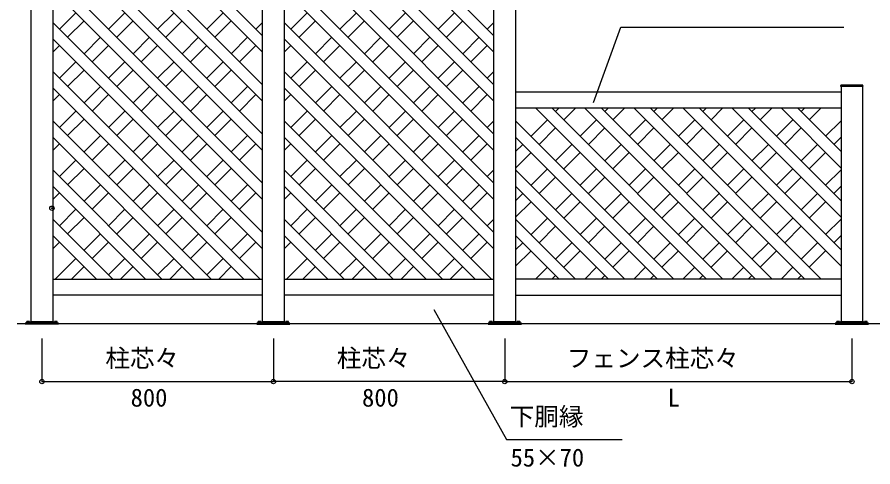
# Model space of a CAD drawing. Units: millimetres, scale not verified. Extents: x -4375 to 4375, y -6499 to 6470.
# Drawn here: x -347 to 2611, y -244 to 1309 of the extents above; entities that cross this region are included whole.
import ezdxf
from ezdxf.enums import TextEntityAlignment as Align

# ---------------------------------------------------------------- set-up
doc = ezdxf.new("R2010")
doc.units = ezdxf.units.MM
doc.header["$LTSCALE"] = 30
doc.header["$PDMODE"] = 32
doc.header["$PDSIZE"] = 15
for name, color, linetype in [('0-2_YKK_13', 4, 'Continuous'), ('0-3_YKK_A1', 4, 'Continuous'), ('0-4_YKK_D', 6, 'Continuous')]:
    doc.layers.add(name, color=color, linetype=linetype)
doc.styles.add('ＭＳ ゴシック', font='')
doc.styles.get('ＭＳ ゴシック').set_extended_font_data('MS Gothic')

msp = doc.modelspace()

# ---------------------------------------------------------------- linework, layer by layer
at = {"layer": '0-2_YKK_13'}
for p, q in [((-204, 253.03), (-319, 253.03)), ((-313.5, 258.33), (-314.12, 257.97)), ((-314.12, 254.83), (-314.12, 257.97)), ((-304.88, 254.83), (-314.12, 254.83)), ((-305.5, 258.33), (-313.5, 258.33)), ((-307, 254.83), (-312, 254.83)), ((-311.81, 254.83), (-311.81, 257.97)), ((-307.19, 254.83), (-307.19, 257.97)), ((-305.5, 258.33), (-304.88, 257.97)), ((-304.88, 254.83), (-304.88, 257.97)), ((-302.43, 255.98), (-303.67, 253.83)), ((-223.78, 257.83), (-299.22, 257.83)), ((-220.57, 255.98), (-219.33, 253.83)), ((-217.5, 258.33), (-218.12, 257.97)), ((-218.12, 254.83), (-218.12, 257.97)), ((-208.88, 254.83), (-218.12, 254.83)), ((-209.5, 258.33), (-217.5, 258.33)), ((-211, 254.83), (-216, 254.83)), ((-215.81, 254.83), (-215.81, 257.97)), ((-211.19, 254.83), (-211.19, 257.97)), ((-209.5, 258.33), (-208.88, 257.97)), ((-208.88, 254.83), (-208.88, 257.97)), ((-204, 249.83), (-204, 253.03)), ((596, 253), (481, 253)), ((486.5, 258.3), (485.88, 257.94)), ((485.88, 254.8), (485.88, 257.94)), ((495.12, 254.8), (485.88, 254.8)), ((494.5, 258.3), (486.5, 258.3)), ((493, 254.8), (488, 254.8)), ((488.19, 254.8), (488.19, 257.94)), ((492.81, 254.8), (492.81, 257.94)), ((494.5, 258.3), (495.12, 257.94)), ((495.12, 254.8), (495.12, 257.94)), ((497.57, 255.95), (496.33, 253.8)), ((576.22, 257.8), (500.78, 257.8)), ((579.43, 255.95), (580.67, 253.8)), ((582.5, 258.3), (581.88, 257.94)), ((581.88, 254.8), (581.88, 257.94)), ((591.12, 254.8), (581.88, 254.8)), ((590.5, 258.3), (582.5, 258.3)), ((589, 254.8), (584, 254.8)), ((584.19, 254.8), (584.19, 257.94)), ((588.81, 254.8), (588.81, 257.94)), ((590.5, 258.3), (591.12, 257.94)), ((591.12, 254.8), (591.12, 257.94)), ((596, 249.8), (596, 253)), ((1396, 253), (1281, 253)), ((1286.5, 258.3), (1285.88, 257.94)), ((1285.88, 254.8), (1285.88, 257.94)), ((1295.12, 254.8), (1285.88, 254.8)), ((1294.5, 258.3), (1286.5, 258.3)), ((1293, 254.8), (1288, 254.8)), ((1288.19, 254.8), (1288.19, 257.94)), ((1292.81, 254.8), (1292.81, 257.94)), ((1294.5, 258.3), (1295.12, 257.94)), ((1295.12, 254.8), (1295.12, 257.94)), ((1297.57, 255.95), (1296.33, 253.8)), ((1376.22, 257.8), (1300.78, 257.8)), ((1379.43, 255.95), (1380.67, 253.8)), ((1382.5, 258.3), (1381.88, 257.94)), ((1381.88, 254.8), (1381.88, 257.94)), ((1391.12, 254.8), (1381.88, 254.8)), ((1390.5, 258.3), (1382.5, 258.3)), ((1389, 254.8), (1384, 254.8)), ((1384.19, 254.8), (1384.19, 257.94)), ((1388.81, 254.8), (1388.81, 257.94)), ((1390.5, 258.3), (1391.12, 257.94)), ((1391.12, 254.8), (1391.12, 257.94)), ((1396, 249.8), (1396, 253)), ((2596, 253), (2481, 253)), ((2486.5, 258.3), (2485.88, 257.94)), ((2485.88, 254.8), (2485.88, 257.94)), ((2495.12, 254.8), (2485.88, 254.8)), ((2494.5, 258.3), (2486.5, 258.3)), ((2493, 254.8), (2488, 254.8)), ((2488.19, 254.8), (2488.19, 257.94)), ((2492.81, 254.8), (2492.81, 257.94)), ((2494.5, 258.3), (2495.12, 257.94)), ((2495.12, 254.8), (2495.12, 257.94)), ((2497.57, 255.95), (2496.33, 253.8)), ((2576.22, 257.8), (2500.78, 257.8)), ((2579.43, 255.95), (2580.67, 253.8)), ((2582.5, 258.3), (2581.88, 257.94)), ((2581.88, 254.8), (2581.88, 257.94)), ((2591.12, 254.8), (2581.88, 254.8)), ((2590.5, 258.3), (2582.5, 258.3)), ((2589, 254.8), (2584, 254.8)), ((2584.19, 254.8), (2584.19, 257.94)), ((2588.81, 254.8), (2588.81, 257.94)), ((2590.5, 258.3), (2591.12, 257.94)), ((2591.12, 254.8), (2591.12, 257.94)), ((2596, 249.8), (2596, 253))]:
    msp.add_line(p, q, dxfattribs=at)
for points in [[(-319, 253.03), (-319, 249.83), (-204, 249.83)], [(481, 253), (481, 249.8), (596, 249.8)], [(1281, 253), (1281, 249.8), (1396, 249.8)], [(2481, 253), (2481, 249.8), (2596, 249.8)]]:
    msp.add_lwpolyline(points, dxfattribs=at)
for points in [[(-303.5, 253.83), (-315.5, 253.83), (-315.5, 253.03), (-303.5, 253.03)], [(-305.12, 254.83), (-305.12, 253.83), (-313.88, 253.83), (-313.88, 254.83)], [(-207.5, 253.83), (-219.5, 253.83), (-219.5, 253.03), (-207.5, 253.03)], [(-209.12, 254.83), (-209.12, 253.83), (-217.88, 253.83), (-217.88, 254.83)], [(496.5, 253.8), (484.5, 253.8), (484.5, 253), (496.5, 253)], [(494.88, 254.8), (494.88, 253.8), (486.12, 253.8), (486.12, 254.8)], [(592.5, 253.8), (580.5, 253.8), (580.5, 253), (592.5, 253)], [(590.88, 254.8), (590.88, 253.8), (582.12, 253.8), (582.12, 254.8)], [(1296.5, 253.8), (1284.5, 253.8), (1284.5, 253), (1296.5, 253)], [(1294.88, 254.8), (1294.88, 253.8), (1286.12, 253.8), (1286.12, 254.8)], [(1392.5, 253.8), (1380.5, 253.8), (1380.5, 253), (1392.5, 253)], [(1390.88, 254.8), (1390.88, 253.8), (1382.12, 253.8), (1382.12, 254.8)], [(2496.5, 253.8), (2484.5, 253.8), (2484.5, 253), (2496.5, 253)], [(2494.88, 254.8), (2494.88, 253.8), (2486.12, 253.8), (2486.12, 254.8)], [(2592.5, 253.8), (2580.5, 253.8), (2580.5, 253), (2592.5, 253)], [(2590.88, 254.8), (2590.88, 253.8), (2582.12, 253.8), (2582.12, 254.8)]]:
    msp.add_lwpolyline(points, close=True, dxfattribs=at)
for centre, radius, start, end in [((-312.96, 256.28), 2.04, 55.61575, 124.38425), ((-309.5, 250.68), 7.64, 72.41205, 107.58795), ((-306.04, 256.28), 2.04, 55.61575, 124.38425), ((-299.22, 254.13), 3.7, 90, 149.99999), ((-223.78, 254.13), 3.7, 30.00001, 90), ((-216.96, 256.28), 2.04, 55.61575, 124.38425), ((-213.5, 250.68), 7.64, 72.41205, 107.58795), ((-210.04, 256.28), 2.04, 55.61575, 124.38425), ((487.04, 256.26), 2.04, 55.61575, 124.38425), ((490.5, 250.66), 7.64, 72.41205, 107.58795), ((493.96, 256.26), 2.04, 55.61575, 124.38425), ((500.78, 254.1), 3.7, 90, 149.99999), ((576.22, 254.1), 3.7, 30.00001, 90), ((583.04, 256.26), 2.04, 55.61575, 124.38425), ((586.5, 250.66), 7.64, 72.41205, 107.58795), ((589.96, 256.26), 2.04, 55.61575, 124.38425), ((1287.04, 256.26), 2.04, 55.61575, 124.38425), ((1290.5, 250.66), 7.64, 72.41205, 107.58795), ((1293.96, 256.26), 2.04, 55.61575, 124.38425), ((1300.78, 254.1), 3.7, 90, 149.99999), ((1376.22, 254.1), 3.7, 30.00001, 90), ((1383.04, 256.26), 2.04, 55.61575, 124.38425), ((1386.5, 250.66), 7.64, 72.41205, 107.58795), ((1389.96, 256.26), 2.04, 55.61575, 124.38425), ((2487.04, 256.26), 2.04, 55.61575, 124.38425), ((2490.5, 250.66), 7.64, 72.41205, 107.58795), ((2493.96, 256.26), 2.04, 55.61575, 124.38425), ((2500.78, 254.1), 3.7, 90, 149.99999), ((2576.22, 254.1), 3.7, 30.00001, 90), ((2583.04, 256.26), 2.04, 55.61575, 124.38425), ((2586.5, 250.66), 7.64, 72.41205, 107.58795), ((2589.96, 256.26), 2.04, 55.61575, 124.38425)]:
    msp.add_arc(centre, radius, start, end, dxfattribs=at)
at = {"layer": '0-3_YKK_A1'}
for p, q in [((-299, 257.8), (-299, 2148.83)), ((-224, 2148.83), (-224, 257.8)), ((501, 257.8), (501, 2149.3)), ((576, 2149.3), (576, 257.8)), ((1301, 257.8), (1301, 2148.83)), ((1376, 2148.83), (1376, 257.8)), ((501, 1245), (-224, 1970)), ((1301, 1245), (576, 1970)), ((501, 1188.43), (-224, 1913.43)), ((1301, 1188.43), (576, 1913.43)), ((-224, 1800.29), (501, 1075.29)), ((576, 1800.29), (1301, 1075.29)), ((-224, 1743.72), (501, 1018.72)), ((576, 1743.72), (1301, 1018.72)), ((-224, 1630.58), (501, 905.58)), ((576, 1630.58), (1301, 905.58)), ((-224, 1574.02), (501, 849.02)), ((576, 1574.02), (1301, 849.02)), ((-224, 1460.88), (501, 735.88)), ((576, 1460.88), (1301, 735.88)), ((-224, 1404.31), (501, 679.31)), ((576, 1404.31), (1301, 679.31)), ((-200.91, 1268.08), (-144.34, 1324.65)), ((25.36, 1324.65), (-31.21, 1268.08)), ((195.07, 1324.65), (138.5, 1268.08)), ((364.77, 1324.65), (308.21, 1268.08)), ((599.09, 1268.08), (655.66, 1324.65)), ((825.36, 1324.65), (768.79, 1268.08)), ((995.07, 1324.65), (938.5, 1268.08)), ((1164.77, 1324.65), (1108.21, 1268.08)), ((-224, 1291.17), (501, 566.17)), ((-172.63, 1239.8), (-116.06, 1296.37)), ((53.65, 1296.37), (-2.92, 1239.8)), ((223.35, 1296.37), (166.78, 1239.8)), ((393.06, 1296.37), (336.49, 1239.8)), ((501, 1291.17), (477.91, 1268.08)), ((576, 1291.17), (1301, 566.17)), ((627.37, 1239.8), (683.94, 1296.37)), ((853.65, 1296.37), (797.08, 1239.8)), ((1023.35, 1296.37), (966.78, 1239.8)), ((1193.06, 1296.37), (1136.49, 1239.8)), ((1301, 1291.17), (1277.91, 1268.08)), ((-224, 1234.6), (501, 509.6)), ((-59.49, 1239.8), (-116.06, 1183.23)), ((110.22, 1239.8), (53.65, 1183.23)), ((279.92, 1239.8), (223.35, 1183.23)), ((449.63, 1239.8), (393.06, 1183.23)), ((576, 1234.6), (1301, 509.6)), ((740.51, 1239.8), (683.94, 1183.23)), ((910.22, 1239.8), (853.65, 1183.23)), ((1079.92, 1239.8), (1023.35, 1183.23)), ((1249.63, 1239.8), (1193.06, 1183.23)), ((-224, 1188.43), (-200.91, 1211.52)), ((-31.21, 1211.52), (-87.77, 1154.95)), ((138.5, 1211.52), (81.93, 1154.95)), ((308.21, 1211.52), (251.64, 1154.95)), ((477.91, 1211.52), (421.34, 1154.95)), ((576, 1188.43), (599.09, 1211.52)), ((768.79, 1211.52), (712.23, 1154.95)), ((938.5, 1211.52), (881.93, 1154.95)), ((1108.21, 1211.52), (1051.64, 1154.95)), ((1277.91, 1211.52), (1221.34, 1154.95)), ((-144.34, 1154.95), (-200.91, 1098.38)), ((25.36, 1154.95), (-31.21, 1098.38)), ((195.07, 1154.95), (138.5, 1098.38)), ((364.77, 1154.95), (308.21, 1098.38)), ((655.66, 1154.95), (599.09, 1098.38)), ((825.36, 1154.95), (768.79, 1098.38)), ((995.07, 1154.95), (938.5, 1098.38)), ((1164.77, 1154.95), (1108.21, 1098.38)), ((-116.06, 1126.66), (-172.63, 1070.09)), ((53.65, 1126.66), (-2.92, 1070.09)), ((223.35, 1126.66), (166.78, 1070.09)), ((393.06, 1126.66), (336.49, 1070.09)), ((683.94, 1126.66), (627.37, 1070.09)), ((853.65, 1126.66), (797.08, 1070.09)), ((1023.35, 1126.66), (966.78, 1070.09)), ((1193.06, 1126.66), (1136.49, 1070.09)), ((-224, 1121.47), (492.64, 404.83)), ((576, 1121.47), (1292.64, 404.83)), ((1301, 1121.47), (1277.91, 1098.38)), ((-59.49, 1070.09), (-116.06, 1013.53)), ((110.22, 1070.09), (53.65, 1013.53)), ((279.92, 1070.09), (223.35, 1013.53)), ((449.63, 1070.09), (393.06, 1013.53)), ((740.51, 1070.09), (683.94, 1013.53)), ((910.22, 1070.09), (853.65, 1013.53)), ((1079.92, 1070.09), (1023.35, 1013.53)), ((1249.63, 1070.09), (1193.06, 1013.53)), ((2501, 1069.83), (2501, 257.8)), ((2575.79, 1074.83), (2501.21, 1074.83)), ((2576, 257.8), (2576, 1069.83)), ((2577, 1069.83), (2576.79, 1073.88)), ((-224, 1064.9), (436.07, 404.83)), ((-200.91, 1041.81), (-224, 1018.72)), ((-31.21, 1041.81), (-87.77, 985.24)), ((138.5, 1041.81), (81.93, 985.24)), ((308.21, 1041.81), (251.64, 985.24)), ((477.91, 1041.81), (421.34, 985.24)), ((576, 1064.9), (1236.07, 404.83)), ((599.09, 1041.81), (576, 1018.72)), ((768.79, 1041.81), (712.23, 985.24)), ((938.5, 1041.81), (881.93, 985.24)), ((1108.21, 1041.81), (1051.64, 985.24)), ((1277.91, 1041.81), (1221.34, 985.24)), ((2501, 1049.83), (1376, 1049.83)), ((-144.34, 985.24), (-200.91, 928.67)), ((25.36, 985.24), (-31.21, 928.67)), ((195.07, 985.24), (138.5, 928.67)), ((364.77, 985.24), (308.21, 928.67)), ((655.66, 985.24), (599.09, 928.67)), ((825.36, 985.24), (768.79, 928.67)), ((995.07, 985.24), (938.5, 928.67)), ((1164.77, 985.24), (1108.21, 928.67)), ((2501, 994.83), (1376, 994.83)), ((1446.04, 994.83), (2036.04, 404.83)), ((1502.6, 994.83), (2092.6, 404.83)), ((1514.24, 983.19), (1525.87, 994.83)), ((1542.52, 954.91), (1582.44, 994.83)), ((1615.74, 994.83), (2205.74, 404.83)), ((1672.31, 994.83), (2262.31, 404.83)), ((1683.94, 983.19), (1695.57, 994.83)), ((1712.23, 954.91), (1752.14, 994.83)), ((1785.45, 994.83), (2375.45, 404.83)), ((1842.01, 994.83), (2432.01, 404.83)), ((1853.65, 983.19), (1865.28, 994.83)), ((1881.93, 954.91), (1921.85, 994.83)), ((2501, 448.98), (1955.15, 994.83)), ((2501, 505.55), (2011.72, 994.83)), ((2034.98, 994.83), (2023.35, 983.19)), ((2091.55, 994.83), (2051.64, 954.91)), ((2501, 618.68), (2124.86, 994.83)), ((2501, 675.25), (2181.43, 994.83)), ((2204.69, 994.83), (2193.06, 983.19)), ((2261.26, 994.83), (2221.34, 954.91)), ((2501, 788.39), (2294.56, 994.83)), ((2501, 844.96), (2351.13, 994.83)), ((2374.4, 994.83), (2362.76, 983.19)), ((2430.96, 994.83), (2391.05, 954.91)), ((-224, 951.76), (322.94, 404.83)), ((-116.06, 956.96), (-172.63, 900.39)), ((53.65, 956.96), (-2.92, 900.39)), ((223.35, 956.96), (166.78, 900.39)), ((393.06, 956.96), (336.49, 900.39)), ((576, 951.76), (1122.94, 404.83)), ((683.94, 956.96), (627.37, 900.39)), ((853.65, 956.96), (797.08, 900.39)), ((1023.35, 956.96), (966.78, 900.39)), ((1193.06, 956.96), (1136.49, 900.39)), ((1301, 951.76), (1277.91, 928.67)), ((1376, 951.72), (1922.9, 404.83)), ((1429.38, 898.34), (1485.95, 954.91)), ((1599.09, 898.34), (1655.66, 954.91)), ((1768.79, 898.34), (1825.36, 954.91)), ((1995.07, 954.91), (1938.5, 898.34)), ((2164.77, 954.91), (2108.21, 898.34)), ((2334.48, 954.91), (2277.91, 898.34)), ((2501, 951.72), (2447.62, 898.34)), ((1457.67, 870.06), (1514.24, 926.62)), ((1627.37, 870.06), (1683.94, 926.62)), ((1797.08, 870.06), (1853.65, 926.62)), ((2023.35, 926.62), (1966.78, 870.06)), ((2193.06, 926.62), (2136.49, 870.06)), ((2362.76, 926.62), (2306.2, 870.06)), ((-224, 895.19), (266.37, 404.83)), ((-59.49, 900.39), (-116.06, 843.82)), ((110.22, 900.39), (53.65, 843.82)), ((279.92, 900.39), (223.35, 843.82)), ((449.63, 900.39), (393.06, 843.82)), ((576, 895.19), (1066.37, 404.83)), ((740.51, 900.39), (683.94, 843.82)), ((910.22, 900.39), (853.65, 843.82)), ((1079.92, 900.39), (1023.35, 843.82)), ((1249.63, 900.39), (1193.06, 843.82)), ((1376, 895.15), (1866.33, 404.83)), ((2501, 895.15), (2475.9, 870.06)), ((-200.91, 872.1), (-224, 849.02)), ((-31.21, 872.1), (-87.77, 815.54)), ((138.5, 872.1), (81.93, 815.54)), ((308.21, 872.1), (251.64, 815.54)), ((477.91, 872.1), (421.34, 815.54)), ((599.09, 872.1), (576, 849.02)), ((768.79, 872.1), (712.23, 815.54)), ((938.5, 872.1), (881.93, 815.54)), ((1108.21, 872.1), (1051.64, 815.54)), ((1277.91, 872.1), (1221.34, 815.54)), ((1376, 844.96), (1401.1, 870.06)), ((1514.24, 813.49), (1570.8, 870.06)), ((1683.94, 813.49), (1740.51, 870.06)), ((1910.22, 870.06), (1853.65, 813.49)), ((2079.92, 870.06), (2023.35, 813.49)), ((2249.63, 870.06), (2193.06, 813.49)), ((2419.33, 870.06), (2362.76, 813.49)), ((1376, 788.39), (1429.38, 841.77)), ((1542.52, 785.2), (1599.09, 841.77)), ((1712.23, 785.2), (1768.79, 841.77)), ((1938.5, 841.77), (1881.93, 785.2)), ((2108.21, 841.77), (2051.64, 785.2)), ((2277.91, 841.77), (2221.34, 785.2)), ((2447.62, 841.77), (2391.05, 785.2)), ((-144.34, 815.54), (-200.91, 758.97)), ((25.36, 815.54), (-31.21, 758.97)), ((195.07, 815.54), (138.5, 758.97)), ((364.77, 815.54), (308.21, 758.97)), ((655.66, 815.54), (599.09, 758.97)), ((825.36, 815.54), (768.79, 758.97)), ((995.07, 815.54), (938.5, 758.97)), ((1164.77, 815.54), (1108.21, 758.97)), ((-224, 782.06), (153.23, 404.83)), ((-116.06, 787.25), (-172.63, 730.68)), ((53.65, 787.25), (-2.92, 730.68)), ((223.35, 787.25), (166.78, 730.68)), ((393.06, 787.25), (336.49, 730.68)), ((576, 782.06), (953.23, 404.83)), ((683.94, 787.25), (627.37, 730.68)), ((853.65, 787.25), (797.08, 730.68)), ((1023.35, 787.25), (966.78, 730.68)), ((1193.06, 787.25), (1136.49, 730.68)), ((1301, 782.06), (1277.91, 758.97)), ((1376, 782.02), (1753.19, 404.83)), ((1429.38, 728.63), (1485.95, 785.2)), ((1599.09, 728.63), (1655.66, 785.2)), ((1825.36, 785.2), (1768.79, 728.63)), ((1995.07, 785.2), (1938.5, 728.63)), ((2164.77, 785.2), (2108.21, 728.63)), ((2334.48, 785.2), (2277.91, 728.63)), ((2501, 782.02), (2447.62, 728.63)), ((1457.67, 700.35), (1514.24, 756.92)), ((1627.37, 700.35), (1683.94, 756.92)), ((1853.65, 756.92), (1797.08, 700.35)), ((2023.35, 756.92), (1966.78, 700.35)), ((2193.06, 756.92), (2136.49, 700.35)), ((2362.76, 756.92), (2306.2, 700.35)), ((-224, 725.49), (96.66, 404.83)), ((-59.49, 730.68), (-116.06, 674.11)), ((110.22, 730.68), (53.65, 674.11)), ((279.92, 730.68), (223.35, 674.11)), ((449.63, 730.68), (393.06, 674.11)), ((576, 725.49), (896.66, 404.83)), ((740.51, 730.68), (683.94, 674.11)), ((910.22, 730.68), (853.65, 674.11)), ((1079.92, 730.68), (1023.35, 674.11)), ((1249.63, 730.68), (1193.06, 674.11)), ((1376, 725.45), (1696.62, 404.83)), ((2501, 725.45), (2475.9, 700.35)), ((-200.91, 702.4), (-224, 679.31)), ((-31.21, 702.4), (-87.77, 645.83)), ((138.5, 702.4), (81.93, 645.83)), ((308.21, 702.4), (251.64, 645.83)), ((477.91, 702.4), (421.34, 645.83)), ((599.09, 702.4), (576, 679.31)), ((768.79, 702.4), (712.23, 645.83)), ((938.5, 702.4), (881.93, 645.83)), ((1108.21, 702.4), (1051.64, 645.83)), ((1277.91, 702.4), (1221.34, 645.83)), ((1376, 675.25), (1401.1, 700.35)), ((1514.24, 643.78), (1570.8, 700.35)), ((1740.51, 700.35), (1683.94, 643.78)), ((1910.22, 700.35), (1853.65, 643.78)), ((2079.92, 700.35), (2023.35, 643.78)), ((2249.63, 700.35), (2193.06, 643.78)), ((2419.33, 700.35), (2362.76, 643.78)), ((1376, 618.68), (1429.38, 672.07)), ((1542.52, 615.5), (1599.09, 672.07)), ((1768.79, 672.07), (1712.23, 615.5)), ((1938.5, 672.07), (1881.93, 615.5)), ((2108.21, 672.07), (2051.64, 615.5)), ((2277.91, 672.07), (2221.34, 615.5)), ((2447.62, 672.07), (2391.05, 615.5)), ((-144.34, 645.83), (-200.91, 589.26)), ((25.36, 645.83), (-31.21, 589.26)), ((195.07, 645.83), (138.5, 589.26)), ((364.77, 645.83), (308.21, 589.26)), ((655.66, 645.83), (599.09, 589.26)), ((825.36, 645.83), (768.79, 589.26)), ((995.07, 645.83), (938.5, 589.26)), ((1164.77, 645.83), (1108.21, 589.26)), ((-224, 612.35), (-16.47, 404.83)), ((-116.06, 617.55), (-172.63, 560.98)), ((53.65, 617.55), (-2.92, 560.98)), ((223.35, 617.55), (166.78, 560.98)), ((393.06, 617.55), (336.49, 560.98)), ((576, 612.35), (783.53, 404.83)), ((683.94, 617.55), (627.37, 560.98)), ((853.65, 617.55), (797.08, 560.98)), ((1023.35, 617.55), (966.78, 560.98)), ((1193.06, 617.55), (1136.49, 560.98)), ((1301, 612.35), (1277.91, 589.26)), ((1376, 612.31), (1583.49, 404.83)), ((1429.38, 558.93), (1485.95, 615.5)), ((1655.66, 615.5), (1599.09, 558.93)), ((1825.36, 615.5), (1768.79, 558.93)), ((1995.07, 615.5), (1938.5, 558.93)), ((2164.77, 615.5), (2108.21, 558.93)), ((2334.48, 615.5), (2277.91, 558.93)), ((2501, 612.31), (2447.62, 558.93)), ((1457.67, 530.64), (1514.24, 587.21)), ((1683.94, 587.21), (1627.37, 530.64)), ((1853.65, 587.21), (1797.08, 530.64)), ((2023.35, 587.21), (1966.78, 530.64)), ((2193.06, 587.21), (2136.49, 530.64)), ((2362.76, 587.21), (2306.2, 530.64)), ((-224, 555.78), (-73.04, 404.83)), ((-200.91, 532.69), (-224, 509.6)), ((-59.49, 560.98), (-116.06, 504.41)), ((-31.21, 532.69), (-87.77, 476.12)), ((110.22, 560.98), (53.65, 504.41)), ((138.5, 532.69), (81.93, 476.12)), ((279.92, 560.98), (223.35, 504.41)), ((308.21, 532.69), (251.64, 476.12)), ((449.63, 560.98), (393.06, 504.41)), ((477.91, 532.69), (421.34, 476.12)), ((576, 555.78), (726.96, 404.83)), ((599.09, 532.69), (576, 509.6)), ((740.51, 560.98), (683.94, 504.41)), ((768.79, 532.69), (712.23, 476.12)), ((910.22, 560.98), (853.65, 504.41)), ((938.5, 532.69), (881.93, 476.12)), ((1079.92, 560.98), (1023.35, 504.41)), ((1108.21, 532.69), (1051.64, 476.12)), ((1249.63, 560.98), (1193.06, 504.41)), ((1277.91, 532.69), (1221.34, 476.12)), ((1376, 555.74), (1526.92, 404.83)), ((2501, 555.74), (2475.9, 530.64)), ((1376, 505.55), (1401.1, 530.64)), ((1570.8, 530.64), (1514.24, 474.08)), ((1740.51, 530.64), (1683.94, 474.08)), ((1910.22, 530.64), (1853.65, 474.08)), ((2079.92, 530.64), (2023.35, 474.08)), ((2249.63, 530.64), (2193.06, 474.08)), ((2419.33, 530.64), (2362.76, 474.08)), ((-144.34, 476.12), (-215.64, 404.83)), ((25.36, 476.12), (-31.21, 419.56)), ((195.07, 476.12), (138.5, 419.56)), ((364.77, 476.12), (308.21, 419.56)), ((655.66, 476.12), (584.36, 404.83)), ((825.36, 476.12), (768.79, 419.56)), ((995.07, 476.12), (938.5, 419.56)), ((1164.77, 476.12), (1108.21, 419.56)), ((1376, 448.98), (1429.38, 502.36)), ((1599.09, 502.36), (1542.52, 445.79)), ((1768.79, 502.36), (1712.23, 445.79)), ((1938.5, 502.36), (1881.93, 445.79)), ((2108.21, 502.36), (2051.64, 445.79)), ((2277.91, 502.36), (2221.34, 445.79)), ((2447.62, 502.36), (2391.05, 445.79)), ((-116.06, 447.84), (-159.07, 404.83)), ((53.65, 447.84), (10.63, 404.83)), ((223.35, 447.84), (180.34, 404.83)), ((393.06, 447.84), (350.04, 404.83)), ((683.94, 447.84), (640.93, 404.83)), ((853.65, 447.84), (810.63, 404.83)), ((1023.35, 447.84), (980.34, 404.83)), ((1193.06, 447.84), (1150.04, 404.83)), ((1485.95, 445.79), (1444.98, 404.83)), ((1655.66, 445.79), (1614.69, 404.83)), ((1825.36, 445.79), (1784.4, 404.83)), ((1995.07, 445.79), (1954.1, 404.83)), ((2164.77, 445.79), (2123.81, 404.83)), ((2334.48, 445.79), (2293.51, 404.83)), ((1514.24, 417.51), (1501.55, 404.83)), ((1683.94, 417.51), (1671.26, 404.83)), ((1853.65, 417.51), (1840.96, 404.83)), ((2023.35, 417.51), (2010.67, 404.83)), ((2193.06, 417.51), (2180.38, 404.83)), ((2362.76, 417.51), (2350.08, 404.83)), ((-224, 404.83), (501, 404.83)), ((576, 404.83), (1301, 404.83)), ((2501, 404.83), (1376, 404.83)), ((501, 349.83), (-224, 349.83)), ((1301, 349.83), (576, 349.83)), ((1376, 349.83), (2501, 349.83)), ((2794.59, 250.8), (-347.31, 250.8))]:
    msp.add_line(p, q, dxfattribs=at)
msp.add_lwpolyline([(2577, 1069.83), (2500, 1069.83), (2500.21, 1073.88)], dxfattribs=at)
for centre, start, end in [((2501.21, 1073.83), 90, 177), ((2575.79, 1073.83), 3, 90)]:
    msp.add_arc(centre, 1, start, end, dxfattribs=at)
at = {"layer": '0-4_YKK_D'}
for p, q in [((-261.5, 199.8), (-261.5, 49.8)), ((538.5, 199.8), (538.5, 49.8)), ((538.5, 199.8), (538.5, 49.8)), ((1338.5, 199.8), (1338.5, 49.8)), ((1338.5, 199.8), (1338.5, 49.8)), ((2538.5, 199.8), (2538.5, 49.8)), ((-261.5, 50.8), (538.5, 50.8)), ((1338.5, 50.8), (538.5, 50.8)), ((1338.5, 50.8), (2538.5, 50.8))]:
    msp.add_line(p, q, dxfattribs=at)
for points in [[(1645.17, 1014.98), (1739.75, 1274.83), (2510.99, 1274.83)], [(1093.01, 299.64), (1344.35, -149.2), (1744.34, -149.2)]]:
    msp.add_lwpolyline(points, dxfattribs=at)
for centre in [(-261.5, 50.8), (538.5, 50.8), (538.5, 50.8), (1338.5, 50.8), (1338.5, 50.8), (2538.5, 50.8)]:
    msp.add_circle(centre, 7.5, dxfattribs=at)
msp.add_point((-227.05, 649.7), dxfattribs=at)

# ---------------------------------------------------------------- texts
at = {"layer": '0-4_YKK_D', "style": 'ＭＳ ゴシック'}
for s, p in [('柱芯々', (-42.12, 81.91)), ('柱芯々', (757.88, 81.91)), ('フェンス柱芯々', (1552.86, 81.91)), ('800', (45.05, -54.2)), ('800', (845.05, -54.2)), ('L', (1901.07, -54.2)), ('下胴縁', (1355.6, -119.53)), ('55×70', (1358.5, -261.19))]:
    msp.add_text(s, height=62.32, dxfattribs=at).set_placement(p, align=Align.BOTTOM_LEFT)

doc.saveas('drawing.dxf')
